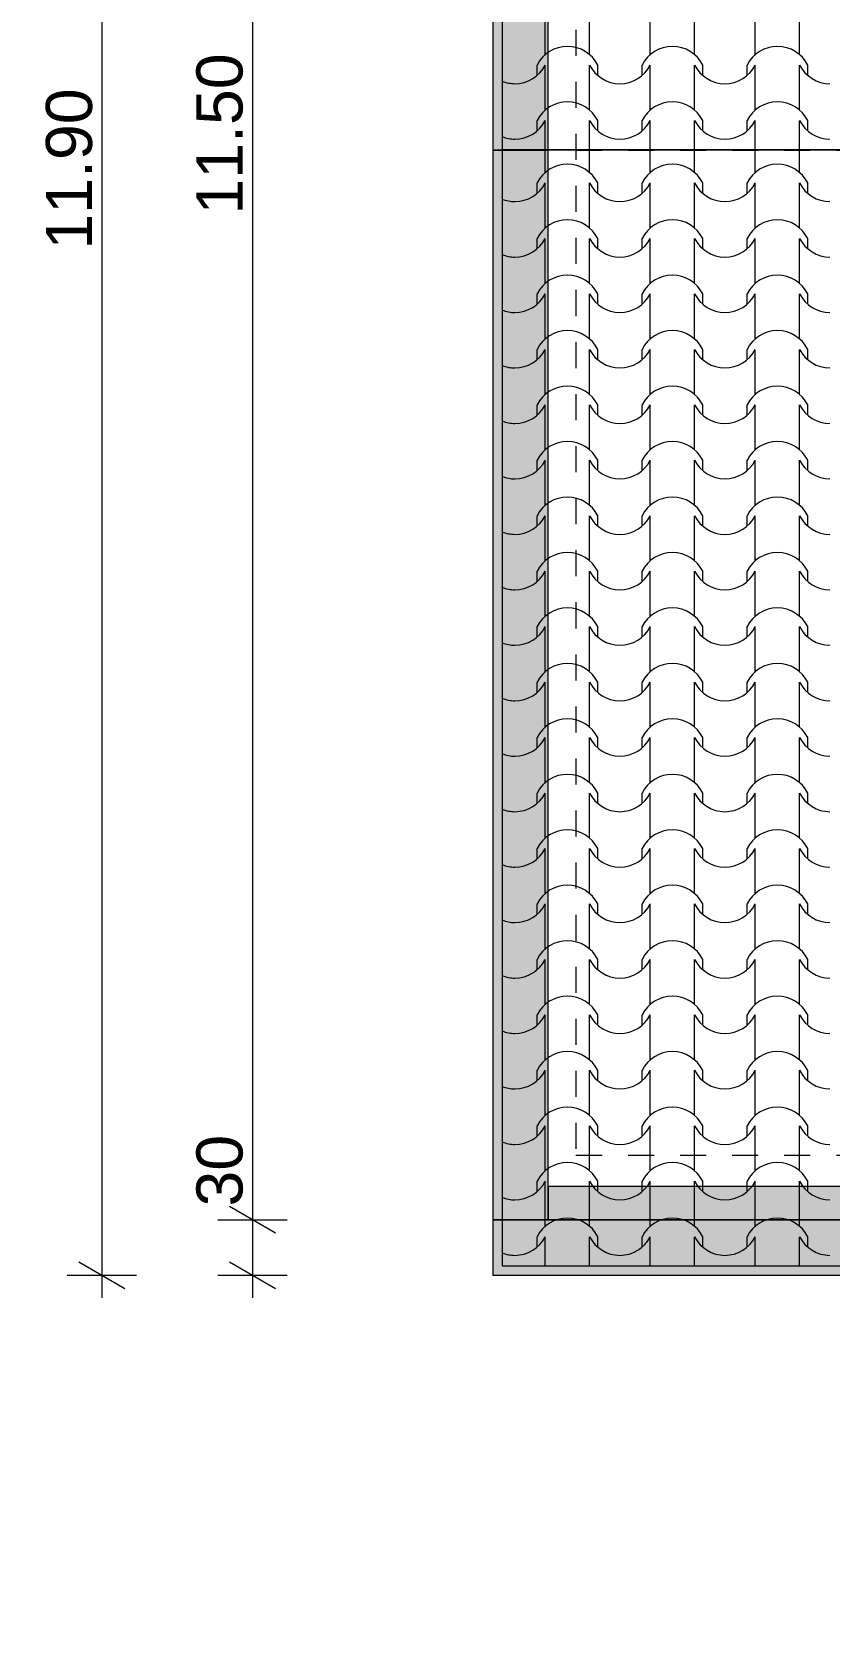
# Model space of a CAD drawing. Header units: feet. Extents: x 2791058 to 2855058, y -67651 to -26651.
# Drawn here: x 2801071 to 2805394, y -58120 to -49419 of the extents above; entities that cross this region are included whole.
import ezdxf

# ---------------------------------------------------------------- set-up
doc = ezdxf.new("R2010")
doc.units = ezdxf.units.FT
doc.header["$MEASUREMENT"] = 0
doc.linetypes.add('Dashed', pattern=[282.222223, 141.111112, -141.111112])
doc.layers.add('Dimensioning - General', color=7, linetype='Continuous')
doc.layers.add('Exterior walls', color=7, linetype='Continuous')
for name, color, linetype, lineweight in [('Dimensioning - General_Pen_No__1', 7, 'Continuous', 0), ('Exterior walls_Pen_No__1', 7, 'Continuous', 0), ('Model Unit - Zone_Pen_No__101', 252, 'Continuous', 0), ('Structural - Bearing_Pen_No__1', 7, 'Continuous', 0), ('Structural - Bearing_Pen_No__13', 54, 'Continuous', 0)]:
    doc.layers.add(name, color=color, linetype=linetype, lineweight=lineweight)
doc.layers.add('Exterior walls_Pen_No__85', color=7, linetype='Continuous', lineweight=0, true_color=0x80c2ff)
doc.layers.add('Structural - Bearing_Pen_No__82', color=7, linetype='Continuous', lineweight=0, true_color=0xaaaaaa)
doc.styles.add('GENERATED_STYLE_2', font='arial.ttf')
doc.dimstyles.new('GENERATED_STYLE__1', dxfattribs={"dimtxt": 250, "dimasz": 190, "dimexe": 0.18, "dimexo": 3, "dimgap": 0.09, "dimtad": 1, "dimlfac": 0.001, "dimzin": 0, "dimdsep": 46, "dimtxsty": 'GENERATED_STYLE_2', "dimblk": 'ARROWHEAD_2', "dimblk1": 'ARROWHEAD_2', "dimblk2": 'ARROWHEAD_2', "dimcen": 0.09, "dimclrd": 7, "dimclre": 7, "dimclrt": 7, "dimadec": 0, "dimazin": 0, "dimtfac": 1, "dimtdec": 4, "dimtmove": 0, "dimatfit": 3, "dimfxl": 1, "dimtolj": 1, "dimtzin": 0, "dimarcsym": 0})
doc.dimstyles.new('GENERATED_STYLE__2', dxfattribs={"dimtxt": 250, "dimasz": 190, "dimexe": 0.18, "dimexo": 3, "dimgap": 0.09, "dimtad": 1, "dimtih": 1, "dimtoh": 1, "dimlfac": 0.001, "dimzin": 0, "dimdsep": 46, "dimtxsty": 'GENERATED_STYLE_2', "dimblk": 'ARROWHEAD_2', "dimblk1": 'ARROWHEAD_2', "dimblk2": 'ARROWHEAD_2', "dimcen": 0.09, "dimclrd": 7, "dimclre": 7, "dimclrt": 7, "dimadec": 0, "dimazin": 0, "dimtfac": 1, "dimtdec": 4, "dimtmove": 0, "dimatfit": 3, "dimfxl": 1, "dimtolj": 1, "dimtzin": 0, "dimarcsym": 0})

# ---------------------------------------------------------------- blocks, each defined once
blk = doc.blocks.new('*X2', base_point=(2247653.8, -76425))
at = {"layer": 'Structural - Bearing_Pen_No__82', "color": 253, "linetype": 'Continuous', "lineweight": 0, "true_color": 0xaaaaaa}
for p, q in [((2803851.5, -50180.5), (2803851.5, -50058.5)), ((2804092, -50180.5), (2804092, -50058.5)), ((2804420.5, -50180.5), (2804420.5, -50058.5)), ((2804661, -50180.5), (2804661, -50058.5)), ((2804989.5, -50180.5), (2804989.5, -50058.5)), ((2805229.9, -50180.5), (2805229.9, -50058.5)), ((2803807.5, -50293.3), (2803807.5, -50237.3)), ((2803851.5, -50359.2), (2803851.5, -50237.3)), ((2804092, -50359.2), (2804092, -50237.3)), ((2804136, -50293.3), (2804136, -50237.3)), ((2804376.5, -50293.3), (2804376.5, -50237.3)), ((2804420.5, -50359.2), (2804420.5, -50237.3)), ((2804661, -50359.2), (2804661, -50237.3)), ((2804705, -50293.3), (2804705, -50237.3)), ((2804945.4, -50293.3), (2804945.4, -50237.3)), ((2804989.5, -50359.2), (2804989.5, -50237.3)), ((2805229.9, -50359.2), (2805229.9, -50237.3)), ((2805273.9, -50293.3), (2805273.9, -50237.3)), ((2803851.5, -50481.2), (2803851.5, -50359.2)), ((2804092, -50481.2), (2804092, -50359.2)), ((2804420.5, -50481.2), (2804420.5, -50359.2)), ((2804661, -50481.2), (2804661, -50359.2)), ((2804989.5, -50481.2), (2804989.5, -50359.2)), ((2805229.9, -50481.2), (2805229.9, -50359.2)), ((2803807.5, -50594), (2803807.5, -50538)), ((2803851.5, -50659.9), (2803851.5, -50538)), ((2804092, -50659.9), (2804092, -50538)), ((2804136, -50594), (2804136, -50538)), ((2804376.5, -50594), (2804376.5, -50538)), ((2804420.5, -50659.9), (2804420.5, -50538)), ((2804661, -50659.9), (2804661, -50538)), ((2804705, -50594), (2804705, -50538)), ((2804945.4, -50594), (2804945.4, -50538)), ((2804989.5, -50659.9), (2804989.5, -50538)), ((2805229.9, -50659.9), (2805229.9, -50538)), ((2805273.9, -50594), (2805273.9, -50538)), ((2803851.5, -50781.8), (2803851.5, -50659.9)), ((2804092, -50781.8), (2804092, -50659.9)), ((2804420.5, -50781.8), (2804420.5, -50659.9)), ((2804661, -50781.8), (2804661, -50659.9)), ((2804989.5, -50781.8), (2804989.5, -50659.9)), ((2805229.9, -50781.8), (2805229.9, -50659.9)), ((2803807.5, -50894.7), (2803807.5, -50838.6)), ((2803851.5, -50960.6), (2803851.5, -50838.6)), ((2804092, -50960.6), (2804092, -50838.6)), ((2804136, -50894.7), (2804136, -50838.6)), ((2804376.5, -50894.7), (2804376.5, -50838.6)), ((2804420.5, -50960.6), (2804420.5, -50838.6)), ((2804661, -50960.6), (2804661, -50838.6)), ((2804705, -50894.7), (2804705, -50838.6)), ((2804945.4, -50894.7), (2804945.4, -50838.6)), ((2804989.5, -50960.6), (2804989.5, -50838.6)), ((2805229.9, -50960.6), (2805229.9, -50838.6)), ((2805273.9, -50894.7), (2805273.9, -50838.6)), ((2803851.5, -51082.5), (2803851.5, -50960.6)), ((2804092, -51082.5), (2804092, -50960.6)), ((2804420.5, -51082.5), (2804420.5, -50960.6)), ((2804661, -51082.5), (2804661, -50960.6)), ((2804989.5, -51082.5), (2804989.5, -50960.6)), ((2805229.9, -51082.5), (2805229.9, -50960.6)), ((2803807.5, -51195.4), (2803807.5, -51139.3)), ((2803851.5, -51261.2), (2803851.5, -51139.3)), ((2804092, -51261.2), (2804092, -51139.3)), ((2804136, -51195.4), (2804136, -51139.3)), ((2804376.5, -51195.4), (2804376.5, -51139.3)), ((2804420.5, -51261.2), (2804420.5, -51139.3)), ((2804661, -51261.2), (2804661, -51139.3)), ((2804705, -51195.4), (2804705, -51139.3)), ((2804945.4, -51195.4), (2804945.4, -51139.3)), ((2804989.5, -51261.2), (2804989.5, -51139.3)), ((2805229.9, -51261.2), (2805229.9, -51139.3)), ((2805273.9, -51195.4), (2805273.9, -51139.3)), ((2803851.5, -51383.2), (2803851.5, -51261.2)), ((2804092, -51383.2), (2804092, -51261.2)), ((2804420.5, -51383.2), (2804420.5, -51261.2)), ((2804661, -51383.2), (2804661, -51261.2)), ((2804989.5, -51383.2), (2804989.5, -51261.2)), ((2805229.9, -51383.2), (2805229.9, -51261.2)), ((2803807.5, -51496), (2803807.5, -51440)), ((2803851.5, -51561.9), (2803851.5, -51440)), ((2804092, -51561.9), (2804092, -51440)), ((2804136, -51496), (2804136, -51440)), ((2804376.5, -51496), (2804376.5, -51440)), ((2804420.5, -51561.9), (2804420.5, -51440)), ((2804661, -51561.9), (2804661, -51440)), ((2804705, -51496), (2804705, -51440)), ((2804945.4, -51496), (2804945.4, -51440)), ((2804989.5, -51561.9), (2804989.5, -51440)), ((2805229.9, -51561.9), (2805229.9, -51440)), ((2805273.9, -51496), (2805273.9, -51440)), ((2803851.5, -51683.8), (2803851.5, -51561.9)), ((2804092, -51683.8), (2804092, -51561.9)), ((2804420.5, -51683.8), (2804420.5, -51561.9)), ((2804661, -51683.8), (2804661, -51561.9)), ((2804989.5, -51683.8), (2804989.5, -51561.9)), ((2805229.9, -51683.8), (2805229.9, -51561.9)), ((2803807.5, -51796.7), (2803807.5, -51740.6)), ((2803851.5, -51862.6), (2803851.5, -51740.6)), ((2804092, -51862.6), (2804092, -51740.6)), ((2804136, -51796.7), (2804136, -51740.6)), ((2804376.5, -51796.7), (2804376.5, -51740.6)), ((2804420.5, -51862.6), (2804420.5, -51740.6)), ((2804661, -51862.6), (2804661, -51740.6)), ((2804705, -51796.7), (2804705, -51740.6)), ((2804945.4, -51796.7), (2804945.4, -51740.6)), ((2804989.5, -51862.6), (2804989.5, -51740.6)), ((2805229.9, -51862.6), (2805229.9, -51740.6)), ((2805273.9, -51796.7), (2805273.9, -51740.6)), ((2803851.5, -51984.5), (2803851.5, -51862.6)), ((2804092, -51984.5), (2804092, -51862.6)), ((2804420.5, -51984.5), (2804420.5, -51862.6)), ((2804661, -51984.5), (2804661, -51862.6)), ((2804989.5, -51984.5), (2804989.5, -51862.6)), ((2805229.9, -51984.5), (2805229.9, -51862.6)), ((2803807.5, -52097.4), (2803807.5, -52041.3)), ((2803851.5, -52163.3), (2803851.5, -52041.3)), ((2804092, -52163.3), (2804092, -52041.3)), ((2804136, -52097.4), (2804136, -52041.3)), ((2804376.5, -52097.4), (2804376.5, -52041.3)), ((2804420.5, -52163.3), (2804420.5, -52041.3)), ((2804661, -52163.3), (2804661, -52041.3)), ((2804705, -52097.4), (2804705, -52041.3)), ((2804945.4, -52097.4), (2804945.4, -52041.3)), ((2804989.5, -52163.3), (2804989.5, -52041.3)), ((2805229.9, -52163.3), (2805229.9, -52041.3)), ((2805273.9, -52097.4), (2805273.9, -52041.3)), ((2803851.5, -52285.2), (2803851.5, -52163.3)), ((2804092, -52285.2), (2804092, -52163.3)), ((2804420.5, -52285.2), (2804420.5, -52163.3)), ((2804661, -52285.2), (2804661, -52163.3)), ((2804989.5, -52285.2), (2804989.5, -52163.3)), ((2805229.9, -52285.2), (2805229.9, -52163.3)), ((2803807.5, -52398), (2803807.5, -52342)), ((2803851.5, -52463.9), (2803851.5, -52342)), ((2804092, -52463.9), (2804092, -52342)), ((2804136, -52398), (2804136, -52342)), ((2804376.5, -52398), (2804376.5, -52342)), ((2804420.5, -52463.9), (2804420.5, -52342)), ((2804661, -52463.9), (2804661, -52342)), ((2804705, -52398), (2804705, -52342)), ((2804945.4, -52398), (2804945.4, -52342)), ((2804989.5, -52463.9), (2804989.5, -52342)), ((2805229.9, -52463.9), (2805229.9, -52342)), ((2805273.9, -52398), (2805273.9, -52342)), ((2803851.5, -52585.9), (2803851.5, -52463.9)), ((2804092, -52585.9), (2804092, -52463.9)), ((2804420.5, -52585.9), (2804420.5, -52463.9)), ((2804661, -52585.9), (2804661, -52463.9)), ((2804989.5, -52585.9), (2804989.5, -52463.9)), ((2805229.9, -52585.9), (2805229.9, -52463.9)), ((2803807.5, -52698.7), (2803807.5, -52642.7)), ((2803851.5, -52764.6), (2803851.5, -52642.7)), ((2804092, -52764.6), (2804092, -52642.7)), ((2804136, -52698.7), (2804136, -52642.7)), ((2804376.5, -52698.7), (2804376.5, -52642.7)), ((2804420.5, -52764.6), (2804420.5, -52642.7)), ((2804661, -52764.6), (2804661, -52642.7)), ((2804705, -52698.7), (2804705, -52642.7)), ((2804945.4, -52698.7), (2804945.4, -52642.7)), ((2804989.5, -52764.6), (2804989.5, -52642.7)), ((2805229.9, -52764.6), (2805229.9, -52642.7)), ((2805273.9, -52698.7), (2805273.9, -52642.7)), ((2803851.5, -52886.5), (2803851.5, -52764.6)), ((2804092, -52886.5), (2804092, -52764.6)), ((2804420.5, -52886.5), (2804420.5, -52764.6)), ((2804661, -52886.5), (2804661, -52764.6)), ((2804989.5, -52886.5), (2804989.5, -52764.6)), ((2805229.9, -52886.5), (2805229.9, -52764.6)), ((2803807.5, -52999.4), (2803807.5, -52943.3)), ((2803851.5, -53065.3), (2803851.5, -52943.3)), ((2804092, -53065.3), (2804092, -52943.3)), ((2804136, -52999.4), (2804136, -52943.3)), ((2804376.5, -52999.4), (2804376.5, -52943.3)), ((2804420.5, -53065.3), (2804420.5, -52943.3)), ((2804661, -53065.3), (2804661, -52943.3)), ((2804705, -52999.4), (2804705, -52943.3)), ((2804945.4, -52999.4), (2804945.4, -52943.3)), ((2804989.5, -53065.3), (2804989.5, -52943.3)), ((2805229.9, -53065.3), (2805229.9, -52943.3)), ((2805273.9, -52999.4), (2805273.9, -52943.3)), ((2803851.5, -53187.2), (2803851.5, -53065.3)), ((2804092, -53187.2), (2804092, -53065.3)), ((2804420.5, -53187.2), (2804420.5, -53065.3)), ((2804661, -53187.2), (2804661, -53065.3)), ((2804989.5, -53187.2), (2804989.5, -53065.3)), ((2805229.9, -53187.2), (2805229.9, -53065.3)), ((2803807.5, -53300.1), (2803807.5, -53244)), ((2803851.5, -53365.9), (2803851.5, -53244)), ((2804092, -53365.9), (2804092, -53244)), ((2804136, -53300.1), (2804136, -53244)), ((2804376.5, -53300.1), (2804376.5, -53244)), ((2804420.5, -53365.9), (2804420.5, -53244)), ((2804661, -53365.9), (2804661, -53244)), ((2804705, -53300.1), (2804705, -53244)), ((2804945.4, -53300.1), (2804945.4, -53244)), ((2804989.5, -53365.9), (2804989.5, -53244)), ((2805229.9, -53365.9), (2805229.9, -53244)), ((2805273.9, -53300.1), (2805273.9, -53244)), ((2803851.5, -53487.9), (2803851.5, -53365.9)), ((2804092, -53487.9), (2804092, -53365.9)), ((2804420.5, -53487.9), (2804420.5, -53365.9)), ((2804661, -53487.9), (2804661, -53365.9)), ((2804989.5, -53487.9), (2804989.5, -53365.9)), ((2805229.9, -53487.9), (2805229.9, -53365.9)), ((2803807.5, -53600.7), (2803807.5, -53544.7)), ((2803851.5, -53666.6), (2803851.5, -53544.7)), ((2804092, -53666.6), (2804092, -53544.7)), ((2804136, -53600.7), (2804136, -53544.7)), ((2804376.5, -53600.7), (2804376.5, -53544.7)), ((2804420.5, -53666.6), (2804420.5, -53544.7)), ((2804661, -53666.6), (2804661, -53544.7)), ((2804705, -53600.7), (2804705, -53544.7)), ((2804945.4, -53600.7), (2804945.4, -53544.7)), ((2804989.5, -53666.6), (2804989.5, -53544.7)), ((2805229.9, -53666.6), (2805229.9, -53544.7)), ((2805273.9, -53600.7), (2805273.9, -53544.7)), ((2803851.5, -53788.6), (2803851.5, -53666.6)), ((2804092, -53788.6), (2804092, -53666.6)), ((2804420.5, -53788.6), (2804420.5, -53666.6)), ((2804661, -53788.6), (2804661, -53666.6)), ((2804989.5, -53788.6), (2804989.5, -53666.6)), ((2805229.9, -53788.6), (2805229.9, -53666.6)), ((2803807.5, -53901.4), (2803807.5, -53845.3)), ((2803851.5, -53967.3), (2803851.5, -53845.3)), ((2804092, -53967.3), (2804092, -53845.3)), ((2804136, -53901.4), (2804136, -53845.3)), ((2804376.5, -53901.4), (2804376.5, -53845.3)), ((2804420.5, -53967.3), (2804420.5, -53845.3)), ((2804661, -53967.3), (2804661, -53845.3)), ((2804705, -53901.4), (2804705, -53845.3)), ((2804945.4, -53901.4), (2804945.4, -53845.3)), ((2804989.5, -53967.3), (2804989.5, -53845.3)), ((2805229.9, -53967.3), (2805229.9, -53845.3)), ((2805273.9, -53901.4), (2805273.9, -53845.3)), ((2803851.5, -54089.2), (2803851.5, -53967.3)), ((2804092, -54089.2), (2804092, -53967.3)), ((2804420.5, -54089.2), (2804420.5, -53967.3)), ((2804661, -54089.2), (2804661, -53967.3)), ((2804989.5, -54089.2), (2804989.5, -53967.3)), ((2805229.9, -54089.2), (2805229.9, -53967.3)), ((2803807.5, -54202.1), (2803807.5, -54146)), ((2803851.5, -54268), (2803851.5, -54146)), ((2804092, -54268), (2804092, -54146)), ((2804136, -54202.1), (2804136, -54146)), ((2804376.5, -54202.1), (2804376.5, -54146)), ((2804420.5, -54268), (2804420.5, -54146)), ((2804661, -54268), (2804661, -54146)), ((2804705, -54202.1), (2804705, -54146)), ((2804945.4, -54202.1), (2804945.4, -54146)), ((2804989.5, -54268), (2804989.5, -54146)), ((2805229.9, -54268), (2805229.9, -54146)), ((2805273.9, -54202.1), (2805273.9, -54146)), ((2803851.5, -54389.9), (2803851.5, -54268)), ((2804092, -54389.9), (2804092, -54268)), ((2804420.5, -54389.9), (2804420.5, -54268)), ((2804661, -54389.9), (2804661, -54268)), ((2804989.5, -54389.9), (2804989.5, -54268)), ((2805229.9, -54389.9), (2805229.9, -54268)), ((2803807.5, -54502.8), (2803807.5, -54446.7)), ((2803851.5, -54568.6), (2803851.5, -54446.7)), ((2804092, -54568.6), (2804092, -54446.7)), ((2804136, -54502.8), (2804136, -54446.7)), ((2804376.5, -54502.8), (2804376.5, -54446.7)), ((2804420.5, -54568.6), (2804420.5, -54446.7)), ((2804661, -54568.6), (2804661, -54446.7)), ((2804705, -54502.8), (2804705, -54446.7)), ((2804945.4, -54502.8), (2804945.4, -54446.7)), ((2804989.5, -54568.6), (2804989.5, -54446.7)), ((2805229.9, -54568.6), (2805229.9, -54446.7)), ((2805273.9, -54502.8), (2805273.9, -54446.7)), ((2803851.5, -54690.6), (2803851.5, -54568.6)), ((2804092, -54690.6), (2804092, -54568.6)), ((2804420.5, -54690.6), (2804420.5, -54568.6)), ((2804661, -54690.6), (2804661, -54568.6)), ((2804989.5, -54690.6), (2804989.5, -54568.6)), ((2805229.9, -54690.6), (2805229.9, -54568.6)), ((2803807.5, -54803.4), (2803807.5, -54747.4)), ((2803851.5, -54869.3), (2803851.5, -54747.4)), ((2804092, -54869.3), (2804092, -54747.4)), ((2804136, -54803.4), (2804136, -54747.4)), ((2804376.5, -54803.4), (2804376.5, -54747.4)), ((2804420.5, -54869.3), (2804420.5, -54747.4)), ((2804661, -54869.3), (2804661, -54747.4)), ((2804705, -54803.4), (2804705, -54747.4)), ((2804945.4, -54803.4), (2804945.4, -54747.4)), ((2804989.5, -54869.3), (2804989.5, -54747.4)), ((2805229.9, -54869.3), (2805229.9, -54747.4)), ((2805273.9, -54803.4), (2805273.9, -54747.4)), ((2803851.5, -54991.2), (2803851.5, -54869.3)), ((2804092, -54991.2), (2804092, -54869.3)), ((2804420.5, -54991.2), (2804420.5, -54869.3)), ((2804661, -54991.2), (2804661, -54869.3)), ((2804989.5, -54991.2), (2804989.5, -54869.3)), ((2805229.9, -54991.2), (2805229.9, -54869.3)), ((2803807.5, -55104.1), (2803807.5, -55048)), ((2803851.5, -55170), (2803851.5, -55048)), ((2804092, -55170), (2804092, -55048)), ((2804136, -55104.1), (2804136, -55048)), ((2804376.5, -55104.1), (2804376.5, -55048)), ((2804420.5, -55170), (2804420.5, -55048)), ((2804661, -55170), (2804661, -55048)), ((2804705, -55104.1), (2804705, -55048)), ((2804945.4, -55104.1), (2804945.4, -55048)), ((2804989.5, -55170), (2804989.5, -55048)), ((2805229.9, -55170), (2805229.9, -55048)), ((2805273.9, -55104.1), (2805273.9, -55048)), ((2803851.5, -55291.9), (2803851.5, -55170)), ((2804092, -55291.9), (2804092, -55170)), ((2804420.5, -55291.9), (2804420.5, -55170)), ((2804661, -55291.9), (2804661, -55170)), ((2804989.5, -55291.9), (2804989.5, -55170)), ((2805229.9, -55291.9), (2805229.9, -55170)), ((2803807.5, -55404.8), (2803807.5, -55348.7)), ((2803851.5, -55470.6), (2803851.5, -55348.7)), ((2804092, -55470.6), (2804092, -55348.7)), ((2804136, -55404.8), (2804136, -55348.7)), ((2804376.5, -55404.8), (2804376.5, -55348.7)), ((2804420.5, -55470.6), (2804420.5, -55348.7)), ((2804661, -55470.6), (2804661, -55348.7)), ((2804705, -55404.8), (2804705, -55348.7)), ((2804945.4, -55404.8), (2804945.4, -55348.7)), ((2804989.5, -55470.6), (2804989.5, -55348.7)), ((2805229.9, -55470.6), (2805229.9, -55348.7)), ((2805273.9, -55404.8), (2805273.9, -55348.7)), ((2803851.5, -55592.6), (2803851.5, -55470.6)), ((2804092, -55592.6), (2804092, -55470.6)), ((2804420.5, -55592.6), (2804420.5, -55470.6)), ((2804661, -55592.6), (2804661, -55470.6)), ((2804989.5, -55592.6), (2804989.5, -55470.6)), ((2805229.9, -55592.6), (2805229.9, -55470.6)), ((2803807.5, -55705.4), (2803807.5, -55649.4)), ((2803851.5, -55771.3), (2803851.5, -55649.4)), ((2804092, -55771.3), (2804092, -55649.4)), ((2804136, -55705.4), (2804136, -55649.4)), ((2804376.5, -55705.4), (2804376.5, -55649.4)), ((2804420.5, -55771.3), (2804420.5, -55649.4)), ((2804661, -55771.3), (2804661, -55649.4)), ((2804705, -55705.4), (2804705, -55649.4)), ((2804945.4, -55705.4), (2804945.4, -55649.4)), ((2804989.5, -55771.3), (2804989.5, -55649.4)), ((2805229.9, -55771.3), (2805229.9, -55649.4)), ((2805273.9, -55705.4), (2805273.9, -55649.4)), ((2803851.5, -55893.3), (2803851.5, -55771.3)), ((2804092, -55893.3), (2804092, -55771.3)), ((2804420.5, -55893.3), (2804420.5, -55771.3)), ((2804661, -55893.3), (2804661, -55771.3)), ((2804989.5, -55893.3), (2804989.5, -55771.3)), ((2805229.9, -55893.3), (2805229.9, -55771.3)), ((2803807.5, -56006.1), (2803807.5, -55950.1)), ((2803851.5, -56072), (2803851.5, -55950.1)), ((2804092, -56072), (2804092, -55950.1)), ((2804136, -56006.1), (2804136, -55950.1)), ((2804376.5, -56006.1), (2804376.5, -55950.1)), ((2804420.5, -56072), (2804420.5, -55950.1)), ((2804661, -56072), (2804661, -55950.1)), ((2804705, -56006.1), (2804705, -55950.1)), ((2804945.4, -56006.1), (2804945.4, -55950.1)), ((2804989.5, -56072), (2804989.5, -55950.1)), ((2805229.9, -56072), (2805229.9, -55950.1)), ((2805273.9, -56006.1), (2805273.9, -55950.1)), ((2803851.5, -56108.5), (2803851.5, -56072)), ((2804092, -56108.5), (2804092, -56072)), ((2804420.5, -56108.5), (2804420.5, -56072)), ((2804661, -56108.5), (2804661, -56072)), ((2804989.5, -56108.5), (2804989.5, -56072)), ((2805229.9, -56108.5), (2805229.9, -56072))]:
    blk.add_line(p, q, dxfattribs=at)
for centre, radius, start, end in [((2803971.8, -50319.9), 183.9, 26.70438, 153.29562), ((2804540.7, -50319.9), 183.9, 26.70438, 153.29562), ((2805109.7, -50319.9), 183.9, 26.70438, 153.29562), ((2803686.7, -50153.4), 184.9, 270.17051, 333.01148), ((2804256.8, -50153.4), 184.9, 206.98852, 269.82949), ((2804255.7, -50153.4), 184.9, 270.17051, 333.01148), ((2804825.8, -50153.4), 184.9, 206.98852, 269.82949), ((2804824.7, -50153.4), 184.9, 270.17051, 333.01148), ((2805394.7, -50153.4), 184.9, 206.98852, 269.82949), ((2803687.8, -50153.4), 184.9, 247.86877, 269.82949), ((2803971.8, -50620.6), 183.9, 26.70438, 153.29562), ((2804540.7, -50620.6), 183.9, 26.70438, 153.29562), ((2805109.7, -50620.6), 183.9, 26.70438, 153.29562), ((2803686.7, -50454), 184.9, 270.17051, 333.01148), ((2804256.8, -50454), 184.9, 206.98852, 269.82949), ((2804255.7, -50454), 184.9, 270.17051, 333.01148), ((2804825.8, -50454), 184.9, 206.98852, 269.82949), ((2804824.7, -50454), 184.9, 270.17051, 333.01148), ((2805394.7, -50454), 184.9, 206.98852, 269.82949), ((2803687.8, -50454), 184.9, 247.86877, 269.82949), ((2803971.8, -50921.2), 183.9, 26.70438, 153.29562), ((2804540.7, -50921.2), 183.9, 26.70438, 153.29562), ((2805109.7, -50921.2), 183.9, 26.70438, 153.29562), ((2803686.7, -50754.7), 184.9, 270.17051, 333.01148), ((2804256.8, -50754.7), 184.9, 206.98852, 269.82949), ((2804255.7, -50754.7), 184.9, 270.17051, 333.01148), ((2804825.8, -50754.7), 184.9, 206.98852, 269.82949), ((2804824.7, -50754.7), 184.9, 270.17051, 333.01148), ((2805394.7, -50754.7), 184.9, 206.98852, 269.82949), ((2803687.8, -50754.7), 184.9, 247.86877, 269.82949), ((2803971.8, -51221.9), 183.9, 26.70438, 153.29562), ((2804540.7, -51221.9), 183.9, 26.70438, 153.29562), ((2805109.7, -51221.9), 183.9, 26.70438, 153.29562), ((2803686.7, -51055.4), 184.9, 270.17051, 333.01148), ((2804256.8, -51055.4), 184.9, 206.98852, 269.82949), ((2804255.7, -51055.4), 184.9, 270.17051, 333.01148), ((2804825.8, -51055.4), 184.9, 206.98852, 269.82949), ((2804824.7, -51055.4), 184.9, 270.17051, 333.01148), ((2805394.7, -51055.4), 184.9, 206.98852, 269.82949), ((2803687.8, -51055.4), 184.9, 247.86877, 269.82949), ((2803971.8, -51522.6), 183.9, 26.70438, 153.29562), ((2804540.7, -51522.6), 183.9, 26.70438, 153.29562), ((2805109.7, -51522.6), 183.9, 26.70438, 153.29562), ((2803686.7, -51356), 184.9, 270.17051, 333.01148), ((2804256.8, -51356), 184.9, 206.98852, 269.82949), ((2804255.7, -51356), 184.9, 270.17051, 333.01148), ((2804825.8, -51356), 184.9, 206.98852, 269.82949), ((2804824.7, -51356), 184.9, 270.17051, 333.01148), ((2805394.7, -51356), 184.9, 206.98852, 269.82949), ((2803687.8, -51356), 184.9, 247.86877, 269.82949), ((2803971.8, -51823.3), 183.9, 26.70438, 153.29562), ((2804540.7, -51823.3), 183.9, 26.70438, 153.29562), ((2805109.7, -51823.3), 183.9, 26.70438, 153.29562), ((2803686.7, -51656.7), 184.9, 270.17051, 333.01148), ((2804256.8, -51656.7), 184.9, 206.98852, 269.82949), ((2804255.7, -51656.7), 184.9, 270.17051, 333.01148), ((2804825.8, -51656.7), 184.9, 206.98852, 269.82949), ((2804824.7, -51656.7), 184.9, 270.17051, 333.01148), ((2805394.7, -51656.7), 184.9, 206.98852, 269.82949), ((2803687.8, -51656.7), 184.9, 247.86877, 269.82949), ((2803971.8, -52123.9), 183.9, 26.70438, 153.29562), ((2804540.7, -52123.9), 183.9, 26.70438, 153.29562), ((2805109.7, -52123.9), 183.9, 26.70438, 153.29562), ((2803686.7, -51957.4), 184.9, 270.17051, 333.01148), ((2804256.8, -51957.4), 184.9, 206.98852, 269.82949), ((2804255.7, -51957.4), 184.9, 270.17051, 333.01148), ((2804825.8, -51957.4), 184.9, 206.98852, 269.82949), ((2804824.7, -51957.4), 184.9, 270.17051, 333.01148), ((2805394.7, -51957.4), 184.9, 206.98852, 269.82949), ((2803687.8, -51957.4), 184.9, 247.86877, 269.82949), ((2803971.8, -52424.6), 183.9, 26.70438, 153.29562), ((2804540.7, -52424.6), 183.9, 26.70438, 153.29562), ((2805109.7, -52424.6), 183.9, 26.70438, 153.29562), ((2803686.7, -52258.1), 184.9, 270.17051, 333.01148), ((2804256.8, -52258.1), 184.9, 206.98852, 269.82949), ((2804255.7, -52258.1), 184.9, 270.17051, 333.01148), ((2804825.8, -52258.1), 184.9, 206.98852, 269.82949), ((2804824.7, -52258.1), 184.9, 270.17051, 333.01148), ((2805394.7, -52258.1), 184.9, 206.98852, 269.82949), ((2803687.8, -52258.1), 184.9, 247.86877, 269.82949), ((2803971.8, -52725.3), 183.9, 26.70438, 153.29562), ((2804540.7, -52725.3), 183.9, 26.70438, 153.29562), ((2805109.7, -52725.3), 183.9, 26.70438, 153.29562), ((2803686.7, -52558.7), 184.9, 270.17051, 333.01148), ((2804256.8, -52558.7), 184.9, 206.98852, 269.82949), ((2804255.7, -52558.7), 184.9, 270.17051, 333.01148), ((2804825.8, -52558.7), 184.9, 206.98852, 269.82949), ((2804824.7, -52558.7), 184.9, 270.17051, 333.01148), ((2805394.7, -52558.7), 184.9, 206.98852, 269.82949), ((2803687.8, -52558.7), 184.9, 247.86877, 269.82949), ((2803971.8, -53026), 183.9, 26.70438, 153.29562), ((2804540.7, -53026), 183.9, 26.70438, 153.29562), ((2805109.7, -53026), 183.9, 26.70438, 153.29562), ((2803686.7, -52859.4), 184.9, 270.17051, 333.01148), ((2804256.8, -52859.4), 184.9, 206.98852, 269.82949), ((2804255.7, -52859.4), 184.9, 270.17051, 333.01148), ((2804825.8, -52859.4), 184.9, 206.98852, 269.82949), ((2804824.7, -52859.4), 184.9, 270.17051, 333.01148), ((2805394.7, -52859.4), 184.9, 206.98852, 269.82949), ((2803687.8, -52859.4), 184.9, 247.86877, 269.82949), ((2803971.8, -53326.6), 183.9, 26.70438, 153.29562), ((2804540.7, -53326.6), 183.9, 26.70438, 153.29562), ((2805109.7, -53326.6), 183.9, 26.70438, 153.29562), ((2803686.7, -53160.1), 184.9, 270.17051, 333.01148), ((2804256.8, -53160.1), 184.9, 206.98852, 269.82949), ((2804255.7, -53160.1), 184.9, 270.17051, 333.01148), ((2804825.8, -53160.1), 184.9, 206.98852, 269.82949), ((2804824.7, -53160.1), 184.9, 270.17051, 333.01148), ((2805394.7, -53160.1), 184.9, 206.98852, 269.82949), ((2803687.8, -53160.1), 184.9, 247.86877, 269.82949), ((2803971.8, -53627.3), 183.9, 26.70438, 153.29562), ((2804540.7, -53627.3), 183.9, 26.70438, 153.29562), ((2805109.7, -53627.3), 183.9, 26.70438, 153.29562), ((2803686.7, -53460.8), 184.9, 270.17051, 333.01148), ((2804256.8, -53460.8), 184.9, 206.98852, 269.82949), ((2804255.7, -53460.8), 184.9, 270.17051, 333.01148), ((2804825.8, -53460.8), 184.9, 206.98852, 269.82949), ((2804824.7, -53460.8), 184.9, 270.17051, 333.01148), ((2805394.7, -53460.8), 184.9, 206.98852, 269.82949), ((2803687.8, -53460.8), 184.9, 247.86877, 269.82949), ((2803971.8, -53928), 183.9, 26.70438, 153.29562), ((2804540.7, -53928), 183.9, 26.70438, 153.29562), ((2805109.7, -53928), 183.9, 26.70438, 153.29562), ((2803686.7, -53761.4), 184.9, 270.17051, 333.01148), ((2804256.8, -53761.4), 184.9, 206.98852, 269.82949), ((2804255.7, -53761.4), 184.9, 270.17051, 333.01148), ((2804825.8, -53761.4), 184.9, 206.98852, 269.82949), ((2804824.7, -53761.4), 184.9, 270.17051, 333.01148), ((2805394.7, -53761.4), 184.9, 206.98852, 269.82949), ((2803687.8, -53761.4), 184.9, 247.86877, 269.82949), ((2803971.8, -54228.6), 183.9, 26.70438, 153.29562), ((2804540.7, -54228.6), 183.9, 26.70438, 153.29562), ((2805109.7, -54228.6), 183.9, 26.70438, 153.29562), ((2803686.7, -54062.1), 184.9, 270.17051, 333.01148), ((2804256.8, -54062.1), 184.9, 206.98852, 269.82949), ((2804255.7, -54062.1), 184.9, 270.17051, 333.01148), ((2804825.8, -54062.1), 184.9, 206.98852, 269.82949), ((2804824.7, -54062.1), 184.9, 270.17051, 333.01148), ((2805394.7, -54062.1), 184.9, 206.98852, 269.82949), ((2803687.8, -54062.1), 184.9, 247.86877, 269.82949), ((2803971.8, -54529.3), 183.9, 26.70438, 153.29562), ((2804540.7, -54529.3), 183.9, 26.70438, 153.29562), ((2805109.7, -54529.3), 183.9, 26.70438, 153.29562), ((2803686.7, -54362.8), 184.9, 270.17051, 333.01148), ((2804256.8, -54362.8), 184.9, 206.98852, 269.82949), ((2804255.7, -54362.8), 184.9, 270.17051, 333.01148), ((2804825.8, -54362.8), 184.9, 206.98852, 269.82949), ((2804824.7, -54362.8), 184.9, 270.17051, 333.01148), ((2805394.7, -54362.8), 184.9, 206.98852, 269.82949), ((2803687.8, -54362.8), 184.9, 247.86877, 269.82949), ((2803971.8, -54830), 183.9, 26.70438, 153.29562), ((2804540.7, -54830), 183.9, 26.70438, 153.29562), ((2805109.7, -54830), 183.9, 26.70438, 153.29562), ((2803686.7, -54663.4), 184.9, 270.17051, 333.01148), ((2804256.8, -54663.4), 184.9, 206.98852, 269.82949), ((2804255.7, -54663.4), 184.9, 270.17051, 333.01148), ((2804825.8, -54663.4), 184.9, 206.98852, 269.82949), ((2804824.7, -54663.4), 184.9, 270.17051, 333.01148), ((2805394.7, -54663.4), 184.9, 206.98852, 269.82949), ((2803687.8, -54663.4), 184.9, 247.86877, 269.82949), ((2803971.8, -55130.7), 183.9, 26.70438, 153.29562), ((2804540.7, -55130.7), 183.9, 26.70438, 153.29562), ((2805109.7, -55130.7), 183.9, 26.70438, 153.29562), ((2803686.7, -54964.1), 184.9, 270.17051, 333.01148), ((2804256.8, -54964.1), 184.9, 206.98852, 269.82949), ((2804255.7, -54964.1), 184.9, 270.17051, 333.01148), ((2804825.8, -54964.1), 184.9, 206.98852, 269.82949), ((2804824.7, -54964.1), 184.9, 270.17051, 333.01148), ((2805394.7, -54964.1), 184.9, 206.98852, 269.82949), ((2803687.8, -54964.1), 184.9, 247.86877, 269.82949), ((2803971.8, -55431.3), 183.9, 26.70438, 153.29562), ((2804540.7, -55431.3), 183.9, 26.70438, 153.29562), ((2805109.7, -55431.3), 183.9, 26.70438, 153.29562), ((2803686.7, -55264.8), 184.9, 270.17051, 333.01148), ((2804256.8, -55264.8), 184.9, 206.98852, 269.82949), ((2804255.7, -55264.8), 184.9, 270.17051, 333.01148), ((2804825.8, -55264.8), 184.9, 206.98852, 269.82949), ((2804824.7, -55264.8), 184.9, 270.17051, 333.01148), ((2805394.7, -55264.8), 184.9, 206.98852, 269.82949), ((2803687.8, -55264.8), 184.9, 247.86877, 269.82949), ((2803971.8, -55732), 183.9, 26.70438, 153.29562), ((2804540.7, -55732), 183.9, 26.70438, 153.29562), ((2805109.7, -55732), 183.9, 26.70438, 153.29562), ((2803686.7, -55565.5), 184.9, 270.17051, 333.01148), ((2804256.8, -55565.5), 184.9, 206.98852, 269.82949), ((2804255.7, -55565.5), 184.9, 270.17051, 333.01148), ((2804825.8, -55565.5), 184.9, 206.98852, 269.82949), ((2804824.7, -55565.5), 184.9, 270.17051, 333.01148), ((2805394.7, -55565.5), 184.9, 206.98852, 269.82949), ((2803687.8, -55565.5), 184.9, 247.86877, 269.82949), ((2803971.8, -56032.7), 183.9, 26.70438, 153.29562), ((2804540.7, -56032.7), 183.9, 26.70438, 153.29562), ((2805109.7, -56032.7), 183.9, 26.70438, 153.29562), ((2803686.7, -55866.1), 184.9, 270.17051, 333.01148), ((2804256.8, -55866.1), 184.9, 206.98852, 269.82949), ((2804255.7, -55866.1), 184.9, 270.17051, 333.01148), ((2804825.8, -55866.1), 184.9, 206.98852, 269.82949), ((2804824.7, -55866.1), 184.9, 270.17051, 333.01148), ((2805394.7, -55866.1), 184.9, 206.98852, 269.82949), ((2803687.8, -55866.1), 184.9, 247.86877, 269.82949)]:
    blk.add_arc(centre, radius, start, end, dxfattribs=at)
blk = doc.blocks.new('Fill_1', base_point=(2247653.8, -74225))
at = {"layer": 'Structural - Bearing_Pen_No__1', "color": 7, "linetype": 'Continuous', "lineweight": 0}
for p, q in [((2820018.2, -50058.5), (2803618.2, -50058.5)), ((2803618.2, -50058.5), (2803618.2, -56108.5)), ((2803618.2, -56108.5), (2820018.2, -56108.5))]:
    blk.add_line(p, q, dxfattribs=at)
at = {"layer": 'Structural - Bearing_Pen_No__82', "color": 253, "linetype": 'Continuous', "lineweight": 0, "true_color": 0xaaaaaa}
blk.add_blockref('*X2', (2247653.8, -76425), dxfattribs=at)
blk = doc.blocks.new('*X9', base_point=(2247653.8, -76425))
at = {"layer": 'Structural - Bearing_Pen_No__82', "color": 253, "linetype": 'Continuous', "lineweight": 0, "true_color": 0xaaaaaa}
for p, q in [((2803851.5, -49419.3), (2803851.5, -49297.4)), ((2804092, -49419.3), (2804092, -49297.4)), ((2804420.5, -49419.3), (2804420.5, -49297.4)), ((2804661, -49419.3), (2804661, -49297.4)), ((2804989.5, -49419.3), (2804989.5, -49297.4)), ((2805229.9, -49419.3), (2805229.9, -49297.4)), ((2803851.5, -49541.2), (2803851.5, -49419.3)), ((2804092, -49541.2), (2804092, -49419.3)), ((2804420.5, -49541.2), (2804420.5, -49419.3)), ((2804661, -49541.2), (2804661, -49419.3)), ((2804989.5, -49541.2), (2804989.5, -49419.3)), ((2805229.9, -49541.2), (2805229.9, -49419.3)), ((2803807.5, -49654.1), (2803807.5, -49598)), ((2803851.5, -49720), (2803851.5, -49598)), ((2804092, -49720), (2804092, -49598)), ((2804136, -49654.1), (2804136, -49598)), ((2804376.5, -49654.1), (2804376.5, -49598)), ((2804420.5, -49720), (2804420.5, -49598)), ((2804661, -49720), (2804661, -49598)), ((2804705, -49654.1), (2804705, -49598)), ((2804945.4, -49654.1), (2804945.4, -49598)), ((2804989.5, -49720), (2804989.5, -49598)), ((2805229.9, -49720), (2805229.9, -49598)), ((2805273.9, -49654.1), (2805273.9, -49598)), ((2803851.5, -49841.9), (2803851.5, -49720)), ((2804092, -49841.9), (2804092, -49720)), ((2804420.5, -49841.9), (2804420.5, -49720)), ((2804661, -49841.9), (2804661, -49720)), ((2804989.5, -49841.9), (2804989.5, -49720)), ((2805229.9, -49841.9), (2805229.9, -49720)), ((2803807.5, -49954.8), (2803807.5, -49898.7)), ((2803851.5, -50020.6), (2803851.5, -49898.7)), ((2804092, -50020.6), (2804092, -49898.7)), ((2804136, -49954.8), (2804136, -49898.7)), ((2804376.5, -49954.8), (2804376.5, -49898.7)), ((2804420.5, -50020.6), (2804420.5, -49898.7)), ((2804661, -50020.6), (2804661, -49898.7)), ((2804705, -49954.8), (2804705, -49898.7)), ((2804945.4, -49954.8), (2804945.4, -49898.7)), ((2804989.5, -50020.6), (2804989.5, -49898.7)), ((2805229.9, -50020.6), (2805229.9, -49898.7)), ((2805273.9, -49954.8), (2805273.9, -49898.7)), ((2803851.5, -50058.5), (2803851.5, -50020.6)), ((2804092, -50058.5), (2804092, -50020.6)), ((2804420.5, -50058.5), (2804420.5, -50020.6)), ((2804661, -50058.5), (2804661, -50020.6)), ((2804989.5, -50058.5), (2804989.5, -50020.6)), ((2805229.9, -50058.5), (2805229.9, -50020.6))]:
    blk.add_line(p, q, dxfattribs=at)
for centre, radius, start, end in [((2803971.8, -49680.7), 183.9, 26.70438, 153.29562), ((2804540.7, -49680.7), 183.9, 26.70438, 153.29562), ((2805109.7, -49680.7), 183.9, 26.70438, 153.29562), ((2803686.7, -49514.1), 184.9, 270.17051, 333.01148), ((2804256.8, -49514.1), 184.9, 206.98852, 269.82949), ((2804255.7, -49514.1), 184.9, 270.17051, 333.01148), ((2804825.8, -49514.1), 184.9, 206.98852, 269.82949), ((2804824.7, -49514.1), 184.9, 270.17051, 333.01148), ((2805394.7, -49514.1), 184.9, 206.98852, 269.82949), ((2803687.8, -49514.1), 184.9, 247.86877, 269.82949), ((2803971.8, -49981.3), 183.9, 26.70438, 153.29562), ((2804540.7, -49981.3), 183.9, 26.70438, 153.29562), ((2805109.7, -49981.3), 183.9, 26.70438, 153.29562), ((2803686.7, -49814.8), 184.9, 270.17051, 333.01148), ((2804256.8, -49814.8), 184.9, 206.98852, 269.82949), ((2804255.7, -49814.8), 184.9, 270.17051, 333.01148), ((2804825.8, -49814.8), 184.9, 206.98852, 269.82949), ((2804824.7, -49814.8), 184.9, 270.17051, 333.01148), ((2805394.7, -49814.8), 184.9, 206.98852, 269.82949), ((2803687.8, -49814.8), 184.9, 247.86877, 269.82949)]:
    blk.add_arc(centre, radius, start, end, dxfattribs=at)
blk = doc.blocks.new('Fill_4', base_point=(2247653.8, -74225))
at = {"layer": 'Structural - Bearing_Pen_No__1', "color": 7, "linetype": 'Continuous', "lineweight": 0}
for p, q in [((2803618.2, -44608.5), (2803618.2, -50058.5)), ((2803618.2, -50058.5), (2820068.2, -50058.5))]:
    blk.add_line(p, q, dxfattribs=at)
at = {"layer": 'Structural - Bearing_Pen_No__82', "color": 253, "linetype": 'Continuous', "lineweight": 0, "true_color": 0xaaaaaa}
blk.add_blockref('*X9', (2247653.8, -76425), dxfattribs=at)
blk = doc.blocks.new('Wall_2', base_point=(2819768.2, -55858.5))
at = {"layer": 'Exterior walls_Pen_No__85', "linetype": 'Continuous', "lineweight": 0, "true_color": 0x80c2ff}
blk.add_hatch(color=151, dxfattribs=at).paths.add_polyline_path([(2803868.2, -55678.5), (2803868.2, -55858.5), (2808206.4, -55858.5), (2808206.4, -55678.5)])
at = {"layer": 'Exterior walls_Pen_No__1', "color": 7, "linetype": 'Continuous', "lineweight": 0, "flags": 128}
for points in [[(2819768.2, -55678.5), (2803868.2, -55678.5)], [(2803868.2, -55678.5), (2803868.2, -55858.5)], [(2803868.2, -55858.5), (2819768.2, -55858.5)]]:
    blk.add_lwpolyline(points, dxfattribs=at)
blk = doc.blocks.new('*D140', base_point=(2247653.8, -76425))
at = {"layer": 'Dimensioning - General_Pen_No__1', "color": 7, "linetype": 'Continuous', "lineweight": 0, "transparency": 16777216}
for p, q in [((2802264.8, -44208.5), (2802264.8, -44508.5)), ((2802389.8, -44580.7), (2802139.8, -44436.4)), ((2802077.3, -44508.5), (2802452.3, -44508.5)), ((2802264.8, -44508.5), (2802264.8, -55858.5)), ((2802389.8, -55930.7), (2802139.8, -55786.4))]:
    blk.add_line(p, q, dxfattribs=at)
at = {"layer": 'Dimensioning - General_Pen_No__1', "color": 7, "lineweight": 0, "transparency": 16777216, "char_height": 250, "attachment_point": 7, "rotation": 90, "style": 'GENERATED_STYLE_2'}
for s, insert in [('\\A1;11.50', (2802214.8, -50408.7)), ('\\A1;30', (2802214.8, -55786.3))]:
    blk.add_mtext(s, dxfattribs=dict(at, insert=insert))
blk = doc.blocks.new('ARROWHEAD_2')
at = {"color": 0, "linetype": 'Continuous', "lineweight": 0}
for p, q in [((-0.378, -0.655), (0.378, 0.655)), ((0, 0), (-1, 0))]:
    blk.add_line(p, q, dxfattribs=at)
blk = doc.blocks.new('*D141', base_point=(2247653.8, -76425))
at = {"layer": 'Dimensioning - General_Pen_No__1', "color": 7, "linetype": 'Continuous', "lineweight": 0, "transparency": 16777216}
for p, q in [((2802264.8, -44508.5), (2802264.8, -55858.5)), ((2802389.8, -55930.7), (2802139.8, -55786.4)), ((2802077.3, -55858.5), (2802452.3, -55858.5)), ((2802264.8, -55858.5), (2802264.8, -56158.5)), ((2802139.8, -56086.4), (2802389.8, -56230.7)), ((2802077.3, -56158.5), (2802452.3, -56158.5)), ((2802264.8, -56158.5), (2802264.8, -56280.8))]:
    blk.add_line(p, q, dxfattribs=at)
blk = doc.blocks.new('*D143', base_point=(2247653.8, -76425))
at = {"layer": 'Dimensioning - General_Pen_No__1', "color": 7, "linetype": 'Continuous', "lineweight": 0, "transparency": 16777216}
for p, q in [((2801449.1, -38208.5), (2801449.1, -44208.5)), ((2801574.1, -44280.7), (2801324.1, -44136.4)), ((2801261.6, -44208.5), (2801636.6, -44208.5)), ((2801449.1, -44208.5), (2801449.1, -56158.5)), ((2801324.1, -56086.4), (2801574.1, -56230.7)), ((2801261.6, -56158.5), (2801636.6, -56158.5)), ((2801449.1, -56158.5), (2801449.1, -56280.8))]:
    blk.add_line(p, q, dxfattribs=at)
at = {"layer": 'Dimensioning - General_Pen_No__1', "color": 7, "lineweight": 0, "transparency": 16777216, "insert": (2801399.1, -50598.4), "char_height": 250, "attachment_point": 7, "rotation": 90, "style": 'GENERATED_STYLE_2'}
blk.add_mtext('\\A1;11.90', dxfattribs=at)
blk = doc.blocks.new('*D146', base_point=(2247653.8, -76425))
at = {"layer": 'Dimensioning - General_Pen_No__1', "color": 7, "linetype": 'Continuous', "lineweight": 0, "transparency": 16777216}
for p, q in [((2819768.2, -58979.1), (2819768.2, -59354.1)), ((2819696, -59291.6), (2819840.3, -59041.6)), ((2819996, -59291.6), (2820140.3, -59041.6)), ((2819768.2, -59166.6), (2803868.2, -59166.6)), ((2820068.2, -59166.6), (2819768.2, -59166.6))]:
    blk.add_line(p, q, dxfattribs=at)
blk = doc.blocks.new('*D147', base_point=(2247653.8, -76425))
at = {"layer": 'Dimensioning - General_Pen_No__1', "color": 7, "linetype": 'Continuous', "lineweight": 0, "transparency": 16777216}
for p, q in [((2803868.2, -58979.1), (2803868.2, -59354.1)), ((2803796, -59291.6), (2803940.3, -59041.6)), ((2819696, -59291.6), (2819840.3, -59041.6)), ((2803868.2, -59166.6), (2803568.2, -59166.6)), ((2819768.2, -59166.6), (2803868.2, -59166.6))]:
    blk.add_line(p, q, dxfattribs=at)
at = {"layer": 'Dimensioning - General_Pen_No__1', "color": 7, "lineweight": 0, "transparency": 16777216, "char_height": 250, "attachment_point": 7, "style": 'GENERATED_STYLE_2'}
for s, insert in [('\\A1;30', (2803940.4, -59116.6)), ('\\A1;15.90', (2811580.5, -59116.6))]:
    blk.add_mtext(s, dxfattribs=dict(at, insert=insert))
blk = doc.blocks.new('*D148', base_point=(2247653.8, -76425))
at = {"layer": 'Dimensioning - General_Pen_No__1', "color": 7, "linetype": 'Continuous', "lineweight": 0, "transparency": 16777216}
for p, q in [((2803568.2, -58979.1), (2803568.2, -59354.1)), ((2803640.3, -59041.6), (2803496, -59291.6)), ((2803796, -59291.6), (2803940.3, -59041.6)), ((2803568.2, -59166.6), (2803445.9, -59166.6)), ((2803868.2, -59166.6), (2803568.2, -59166.6))]:
    blk.add_line(p, q, dxfattribs=at)
blk = doc.blocks.new('*D149', base_point=(2247653.8, -76425))
at = {"layer": 'Dimensioning - General_Pen_No__1', "color": 7, "linetype": 'Continuous', "lineweight": 0, "transparency": 16777216}
for p, q in [((2820068.2, -59739.1), (2820068.2, -60114.1)), ((2835668.2, -59739.1), (2835668.2, -60114.1)), ((2819996, -60051.6), (2820140.3, -59801.6)), ((2835596, -60051.6), (2835740.3, -59801.6)), ((2820068.2, -59926.6), (2803568.2, -59926.6)), ((2835668.2, -59926.6), (2820068.2, -59926.6)), ((2835790.4, -59926.6), (2835668.2, -59926.6))]:
    blk.add_line(p, q, dxfattribs=at)
at = {"layer": 'Dimensioning - General_Pen_No__1', "color": 7, "lineweight": 0, "transparency": 16777216, "insert": (2827440.7, -59876.6), "char_height": 250, "attachment_point": 7, "style": 'GENERATED_STYLE_2'}
blk.add_mtext('\\A1;15.60', dxfattribs=at)
blk = doc.blocks.new('*D150', base_point=(2247653.8, -76425))
at = {"layer": 'Dimensioning - General_Pen_No__1', "color": 7, "linetype": 'Continuous', "lineweight": 0, "transparency": 16777216}
for p, q in [((2803568.2, -59739.1), (2803568.2, -60114.1)), ((2803640.3, -59801.6), (2803496, -60051.6)), ((2819996, -60051.6), (2820140.3, -59801.6)), ((2803568.2, -59926.6), (2803445.9, -59926.6)), ((2820068.2, -59926.6), (2803568.2, -59926.6))]:
    blk.add_line(p, q, dxfattribs=at)
at = {"layer": 'Dimensioning - General_Pen_No__1', "color": 7, "lineweight": 0, "transparency": 16777216, "insert": (2811390.7, -59876.6), "char_height": 250, "attachment_point": 7, "style": 'GENERATED_STYLE_2'}
blk.add_mtext('\\A1;16.50', dxfattribs=at)

msp = doc.modelspace()

# ---------------------------------------------------------------- hatches: boundary and pattern name
at = {"layer": 'Structural - Bearing_Pen_No__13', "linetype": 'Continuous', "lineweight": 0}
for points in [[(2803868.173, -44508.549), (2803568.173, -44508.549), (2803568.173, -50058.549), (2803868.173, -50058.549)], [(2803868.173, -50058.549), (2803568.173, -50058.549), (2803568.173, -55858.549), (2803868.173, -55858.549)], [(2803568.173, -55858.549), (2803568.173, -56158.549), (2820068.173, -56158.549), (2820068.173, -55858.549)]]:
    msp.add_hatch(color=54, dxfattribs=at).paths.add_polyline_path(points)

# ---------------------------------------------------------------- linework, layer by layer
at = {"layer": 'Model Unit - Zone_Pen_No__101', "color": 252, "linetype": 'Dashed', "lineweight": 0}
for p, q in [((2804018.173, -44608.549), (2804018.173, -55508.549)), ((2804018.173, -44608.549), (2804018.173, -55508.549)), ((2804018.173, -50058.549), (2819618.173, -50058.549)), ((2804018.173, -55508.549), (2805468.173, -55508.549))]:
    msp.add_line(p, q, dxfattribs=at)
at = {"layer": 'Structural - Bearing_Pen_No__1', "color": 7, "linetype": 'Continuous', "lineweight": 0, "flags": 128}
for points in [[(2803868.173, -44508.549), (2803568.173, -44508.549), (2803568.173, -50058.549), (2803868.173, -50058.549)], [(2803868.173, -50058.549), (2803568.173, -50058.549), (2803568.173, -55858.549), (2803868.173, -55858.549)], [(2803568.173, -55858.549), (2803568.173, -56158.549), (2820068.173, -56158.549), (2820068.173, -55858.549)]]:
    msp.add_lwpolyline(points, close=True, dxfattribs=at)

# ---------------------------------------------------------------- block references
at = {"layer": 'Exterior walls', "color": 7, "lineweight": 0}
msp.add_blockref('Wall_2', (2819768.173, -55858.549), dxfattribs=at)
at = {"layer": 'Structural - Bearing_Pen_No__82', "color": 253, "linetype": 'Continuous', "lineweight": 0, "true_color": 0xaaaaaa}
for name in ['Fill_4', 'Fill_1']:
    msp.add_blockref(name, (2247653.822, -74224.967), dxfattribs=at)

# ---------------------------------------------------------------- dimensions: what is measured, and where the dimension line sits
at = {"layer": 'Dimensioning - General', "color": 7, "linetype": 'Continuous', "lineweight": 0}
for base, p1, p2, text, picture, middle in [((2801449.06, -56158.549), (2804402.404, -44208.549), (2804402.404, -56158.549), '11.90', '*D143', (2801274.06, -50178.406)), ((2802264.787, -55858.549), (2804402.404, -44508.549), (2804702.404, -55858.549), '11.50', '*D140', (2802089.787, -49988.691))]:
    dim = msp.add_linear_dim(base=base, p1=p1, p2=p2, angle=270, text=text, dimstyle='GENERATED_STYLE__1', dxfattribs=at)
    dim.commit()
    dim.dimension.update_dxf_attribs({"geometry": picture, "text_midpoint": middle, "dimtype": 160, "text_rotation": 90})
dim = msp.add_linear_dim(base=(2802264.787, -56158.549), p1=(2804702.404, -55858.549), p2=(2804402.404, -56158.549), angle=270, dimstyle='GENERATED_STYLE__1', dxfattribs=at)
dim.commit()
dim.dimension.update_dxf_attribs({"geometry": '*D141', "text_midpoint": (2802089.787, -55595.711), "dimtype": 160, "text_rotation": 90})
for base, p1, p2, picture, middle in [((2820068.173, -59926.593), (2835668.173, -49608.549), (2820068.173, -56158.549), '*D149', (2827860.745, -59751.593)), ((2803568.173, -59166.605), (2803868.173, -55858.549), (2803568.173, -56158.549), '*D148', (2804131.012, -58991.605)), ((2803868.173, -59166.605), (2819768.173, -55858.549), (2803868.173, -55858.549), '*D147', (2812000.46, -58991.605)), ((2819768.173, -59166.605), (2820068.173, -56158.549), (2819768.173, -55858.549), '*D146', (2820331.012, -58991.605)), ((2803568.173, -59926.593), (2820068.173, -56158.549), (2803568.173, -56158.549), '*D150', (2811810.745, -59751.593))]:
    dim = msp.add_linear_dim(base=base, p1=p1, p2=p2, angle=180, dimstyle='GENERATED_STYLE__2', dxfattribs=at)
    dim.commit()
    dim.dimension.update_dxf_attribs({"geometry": picture, "text_midpoint": middle, "dimtype": 160})

doc.saveas('drawing.dxf')
